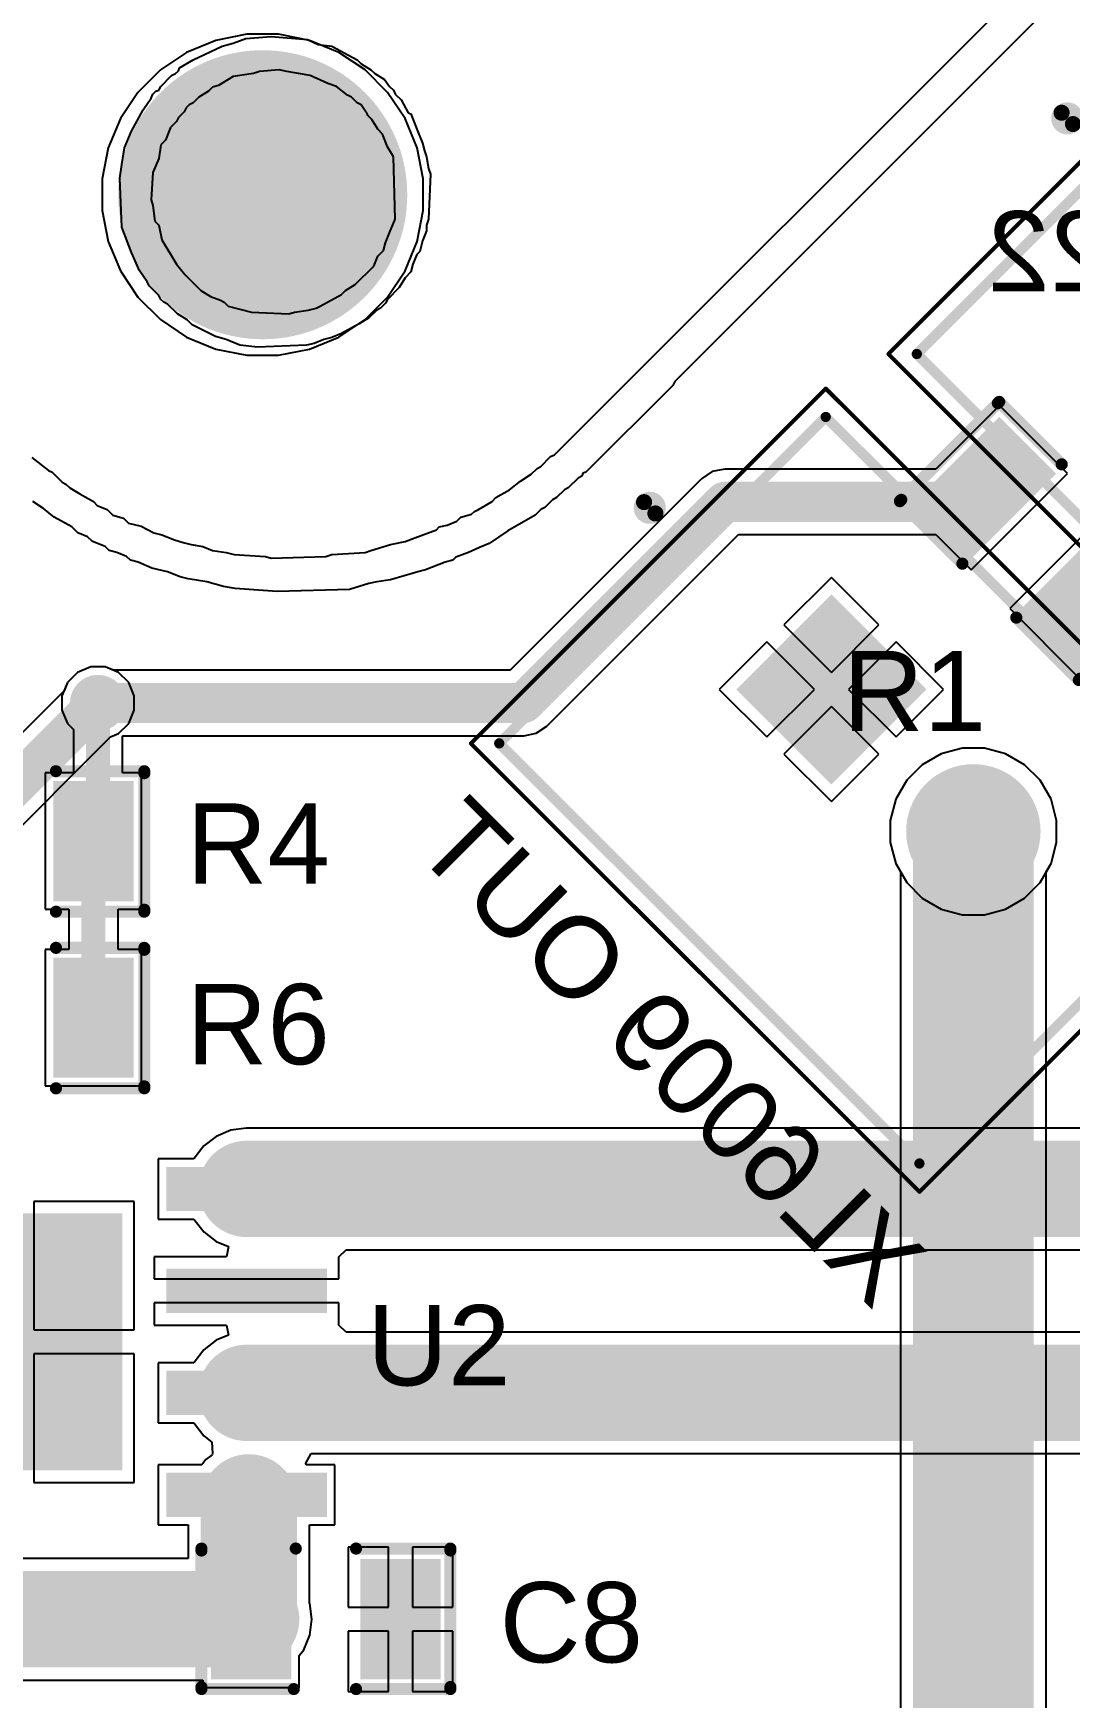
# Model space of a CAD drawing. Header units: millimetres. Extents: x 95 to 305, y 96 to 295.
# Drawn here: x 117.59 to 130.5, y 219.11 to 239.84 of the extents above; entities that cross this region are included whole.
import ezdxf

# ---------------------------------------------------------------- set-up
doc = ezdxf.new("R2010")
doc.units = ezdxf.units.MM
for name, color, linetype in [('BottomLayer', 5, 'Continuous'), ('BottomOverlay', 54, 'Continuous'), ('BottomSolder', 6, 'Continuous'), ('Mechanical13', 56, 'Continuous'), ('Mechanical15', 56, 'Continuous'), ('MultiLayer', 9, 'Continuous'), ('PadHoleLayer', 156, 'Continuous'), ('TopLayer', 1, 'Continuous'), ('TopOverlay', 2, 'Continuous'), ('TopPaste', 8, 'Continuous'), ('TopSolder', 216, 'Continuous'), ('ViaHoleLayer', 16, 'Continuous')]:
    doc.layers.add(name, color=color, linetype=linetype)
doc.styles.add('Arial', font='arial.ttf', dxfattribs={"height": 0.2})

# ---------------------------------------------------------------- blocks, each defined once
blk = doc.blocks.new('JST_XH_2_B_31')
at = {"layer": 'BottomLayer'}
blk.add_hatch(color=5, dxfattribs=at).paths.add_polyline_path([(-2.038, 1.313), (-0.463, 1.313), (-0.463, -0.263), (-2.038, -0.263)])
h = blk.add_hatch(color=5, dxfattribs=at)
edge = h.paths.add_edge_path()
edge.add_arc((1.25, 0.525), 0.787, 0, 360)
at = {"layer": 'BottomSolder'}
blk.add_hatch(color=6, dxfattribs=at).paths.add_polyline_path([(-2.088, 1.363), (-0.413, 1.363), (-0.413, -0.313), (-2.088, -0.313)])
h = blk.add_hatch(color=6, dxfattribs=at)
edge = h.paths.add_edge_path()
edge.add_arc((1.25, 0.525), 0.837, 0, 360)
at = {"layer": 'MultiLayer'}
h = blk.add_hatch(color=9, dxfattribs=at)
edge = h.paths.add_edge_path()
edge.add_arc((1.25, 0.525), 0.787, 0, 360)
at = {"layer": 'PadHoleLayer'}
h = blk.add_hatch(color=156, dxfattribs=at)
edge = h.paths.add_edge_path()
edge.add_arc((-1.25, 0.525), 0.525, 0, 360)
h = blk.add_hatch(color=156, dxfattribs=at)
edge = h.paths.add_edge_path()
edge.add_arc((1.25, 0.525), 0.525, 0, 360)
at = {"layer": 'TopLayer'}
blk.add_hatch(color=1, dxfattribs=at).paths.add_polyline_path([(-2.038, 1.313), (-0.463, 1.313), (-0.463, -0.263), (-2.038, -0.263)])
h = blk.add_hatch(color=1, dxfattribs=at)
edge = h.paths.add_edge_path()
edge.add_arc((1.25, 0.525), 0.787, 0, 360)
at = {"layer": 'TopSolder'}
blk.add_hatch(color=216, dxfattribs=at).paths.add_polyline_path([(-2.088, 1.363), (-0.413, 1.363), (-0.413, -0.313), (-2.088, -0.313)])
h = blk.add_hatch(color=216, dxfattribs=at)
edge = h.paths.add_edge_path()
edge.add_arc((1.25, 0.525), 0.837, 0, 360)
at = {"layer": 'BottomOverlay', "const_width": 0.127}
for points in [[(-3.7, -2.875), (-3.7, 2.875)], [(-3.7, 2.875), (3.7, 2.875)], [(3.7, -2.875), (3.7, 2.875)], [(-3.7, -2.875), (3.7, -2.875)]]:
    blk.add_lwpolyline(points, dxfattribs=at)
at = {"layer": 'BottomOverlay'}
for points, const_width in [([(-3.732, 2.875, 1), (-3.668, 2.875, 1)], 0.0635), ([(-3.732, 2.875, 1), (-3.668, 2.875, 1)], 0.0635), ([(3.668, 2.875, 1), (3.732, 2.875, 1)], 0.0635), ([(3.668, 2.875, 1), (3.732, 2.875, 1)], 0.0635), ([(-4.35, 0.525, 1), (-4.55, 0.525, 1)], 0.2), ([(-4.6, 0.525, 1), (-4.5, 0.525, 1)], 0.1), ([(-4.4, 0.525, 1), (-4.3, 0.525, 1)], 0.1), ([(-3.732, -2.875, 1), (-3.668, -2.875, 1)], 0.0635), ([(-3.732, -2.875, 1), (-3.668, -2.875, 1)], 0.0635), ([(3.668, -2.875, 1), (3.732, -2.875, 1)], 0.0635), ([(3.668, -2.875, 1), (3.732, -2.875, 1)], 0.0635)]:
    blk.add_lwpolyline(points, format="xyb", close=True, dxfattribs=dict(at, const_width=const_width))
at = {"layer": 'Mechanical13', "const_width": 0.127}
for points in [[(-3.7, -2.875), (-3.7, 2.875)], [(-3.7, 2.875), (3.7, 2.875)], [(3.7, -2.875), (3.7, 2.875)], [(-3.7, -2.875), (3.7, -2.875)]]:
    blk.add_lwpolyline(points, dxfattribs=at)
at = {"layer": 'Mechanical13'}
for points, const_width in [([(-3.732, 2.875, 1), (-3.668, 2.875, 1)], 0.0635), ([(-3.732, 2.875, 1), (-3.668, 2.875, 1)], 0.0635), ([(3.668, 2.875, 1), (3.732, 2.875, 1)], 0.0635), ([(3.668, 2.875, 1), (3.732, 2.875, 1)], 0.0635), ([(-4.35, 0.525, 1), (-4.55, 0.525, 1)], 0.2), ([(-4.6, 0.525, 1), (-4.5, 0.525, 1)], 0.1), ([(-4.4, 0.525, 1), (-4.3, 0.525, 1)], 0.1), ([(-3.732, -2.875, 1), (-3.668, -2.875, 1)], 0.0635), ([(-3.732, -2.875, 1), (-3.668, -2.875, 1)], 0.0635), ([(3.668, -2.875, 1), (3.732, -2.875, 1)], 0.0635), ([(3.668, -2.875, 1), (3.732, -2.875, 1)], 0.0635)]:
    blk.add_lwpolyline(points, format="xyb", close=True, dxfattribs=dict(at, const_width=const_width))
at = {"layer": 'Mechanical15', "const_width": 0.05}
for points in [[(-3.95, 3.125), (3.95, 3.125)], [(-3.95, -3.125), (-3.95, 3.125)], [(3.95, -3.125), (3.95, 3.125)], [(-3.95, -3.125), (3.95, -3.125)]]:
    blk.add_lwpolyline(points, dxfattribs=at)
at = {"layer": 'Mechanical15', "const_width": 0.025}
for points in [[(-3.962, 3.125, 1), (-3.938, 3.125, 1)], [(-3.962, 3.125, 1), (-3.938, 3.125, 1)], [(3.938, 3.125, 1), (3.962, 3.125, 1)], [(3.938, 3.125, 1), (3.962, 3.125, 1)], [(-3.962, -3.125, 1), (-3.938, -3.125, 1)], [(-3.962, -3.125, 1), (-3.938, -3.125, 1)], [(3.938, -3.125, 1), (3.962, -3.125, 1)], [(3.938, -3.125, 1), (3.962, -3.125, 1)]]:
    blk.add_lwpolyline(points, format="xyb", close=True, dxfattribs=at)
blk = doc.blocks.new('JST_XH_2_B_47')
at = {"layer": 'BottomLayer'}
blk.add_hatch(color=5, dxfattribs=at).paths.add_polyline_path([(-2.038, 1.313), (-0.463, 1.313), (-0.463, -0.263), (-2.038, -0.263)])
h = blk.add_hatch(color=5, dxfattribs=at)
edge = h.paths.add_edge_path()
edge.add_arc((1.25, 0.525), 0.787, 0, 360)
at = {"layer": 'BottomSolder'}
blk.add_hatch(color=6, dxfattribs=at).paths.add_polyline_path([(-2.088, 1.363), (-0.413, 1.363), (-0.413, -0.313), (-2.088, -0.313)])
h = blk.add_hatch(color=6, dxfattribs=at)
edge = h.paths.add_edge_path()
edge.add_arc((1.25, 0.525), 0.837, 0, 360)
at = {"layer": 'MultiLayer'}
h = blk.add_hatch(color=9, dxfattribs=at)
edge = h.paths.add_edge_path()
edge.add_arc((1.25, 0.525), 0.787, 0, 360)
at = {"layer": 'PadHoleLayer'}
h = blk.add_hatch(color=156, dxfattribs=at)
edge = h.paths.add_edge_path()
edge.add_arc((-1.25, 0.525), 0.525, 0, 360)
h = blk.add_hatch(color=156, dxfattribs=at)
edge = h.paths.add_edge_path()
edge.add_arc((1.25, 0.525), 0.525, 0, 360)
at = {"layer": 'TopLayer'}
blk.add_hatch(color=1, dxfattribs=at).paths.add_polyline_path([(-2.038, 1.313), (-0.463, 1.313), (-0.463, -0.263), (-2.038, -0.263)])
h = blk.add_hatch(color=1, dxfattribs=at)
edge = h.paths.add_edge_path()
edge.add_arc((1.25, 0.525), 0.787, 0, 360)
at = {"layer": 'TopSolder'}
blk.add_hatch(color=216, dxfattribs=at).paths.add_polyline_path([(-2.088, 1.363), (-0.413, 1.363), (-0.413, -0.313), (-2.088, -0.313)])
h = blk.add_hatch(color=216, dxfattribs=at)
edge = h.paths.add_edge_path()
edge.add_arc((1.25, 0.525), 0.837, 0, 360)
at = {"layer": 'BottomOverlay', "const_width": 0.127}
for points in [[(-3.7, -2.875), (-3.7, 2.875)], [(-3.7, 2.875), (3.7, 2.875)], [(3.7, -2.875), (3.7, 2.875)], [(-3.7, -2.875), (3.7, -2.875)]]:
    blk.add_lwpolyline(points, dxfattribs=at)
at = {"layer": 'BottomOverlay'}
for points, const_width in [([(-3.732, 2.875, 1), (-3.668, 2.875, 1)], 0.0635), ([(-3.732, 2.875, 1), (-3.668, 2.875, 1)], 0.0635), ([(3.668, 2.875, 1), (3.732, 2.875, 1)], 0.0635), ([(3.668, 2.875, 1), (3.732, 2.875, 1)], 0.0635), ([(-4.35, 0.525, 1), (-4.55, 0.525, 1)], 0.2), ([(-4.6, 0.525, 1), (-4.5, 0.525, 1)], 0.1), ([(-4.4, 0.525, 1), (-4.3, 0.525, 1)], 0.1), ([(-3.732, -2.875, 1), (-3.668, -2.875, 1)], 0.0635), ([(-3.732, -2.875, 1), (-3.668, -2.875, 1)], 0.0635), ([(3.668, -2.875, 1), (3.732, -2.875, 1)], 0.0635), ([(3.668, -2.875, 1), (3.732, -2.875, 1)], 0.0635)]:
    blk.add_lwpolyline(points, format="xyb", close=True, dxfattribs=dict(at, const_width=const_width))
at = {"layer": 'Mechanical13', "const_width": 0.127}
for points in [[(-3.7, -2.875), (-3.7, 2.875)], [(-3.7, 2.875), (3.7, 2.875)], [(3.7, -2.875), (3.7, 2.875)], [(-3.7, -2.875), (3.7, -2.875)]]:
    blk.add_lwpolyline(points, dxfattribs=at)
at = {"layer": 'Mechanical13'}
for points, const_width in [([(-3.732, 2.875, 1), (-3.668, 2.875, 1)], 0.0635), ([(-3.732, 2.875, 1), (-3.668, 2.875, 1)], 0.0635), ([(3.668, 2.875, 1), (3.732, 2.875, 1)], 0.0635), ([(3.668, 2.875, 1), (3.732, 2.875, 1)], 0.0635), ([(-4.35, 0.525, 1), (-4.55, 0.525, 1)], 0.2), ([(-4.6, 0.525, 1), (-4.5, 0.525, 1)], 0.1), ([(-4.4, 0.525, 1), (-4.3, 0.525, 1)], 0.1), ([(-3.732, -2.875, 1), (-3.668, -2.875, 1)], 0.0635), ([(-3.732, -2.875, 1), (-3.668, -2.875, 1)], 0.0635), ([(3.668, -2.875, 1), (3.732, -2.875, 1)], 0.0635), ([(3.668, -2.875, 1), (3.732, -2.875, 1)], 0.0635)]:
    blk.add_lwpolyline(points, format="xyb", close=True, dxfattribs=dict(at, const_width=const_width))
at = {"layer": 'Mechanical15', "const_width": 0.05}
for points in [[(-3.95, 3.125), (3.95, 3.125)], [(-3.95, -3.125), (-3.95, 3.125)], [(3.95, -3.125), (3.95, 3.125)], [(-3.95, -3.125), (3.95, -3.125)]]:
    blk.add_lwpolyline(points, dxfattribs=at)
at = {"layer": 'Mechanical15', "const_width": 0.025}
for points in [[(-3.962, 3.125, 1), (-3.938, 3.125, 1)], [(-3.962, 3.125, 1), (-3.938, 3.125, 1)], [(3.938, 3.125, 1), (3.962, 3.125, 1)], [(3.938, 3.125, 1), (3.962, 3.125, 1)], [(-3.962, -3.125, 1), (-3.938, -3.125, 1)], [(-3.962, -3.125, 1), (-3.938, -3.125, 1)], [(3.938, -3.125, 1), (3.962, -3.125, 1)], [(3.938, -3.125, 1), (3.962, -3.125, 1)]]:
    blk.add_lwpolyline(points, format="xyb", close=True, dxfattribs=at)
blk = doc.blocks.new('HSOP_8_65')
at = {"layer": 'TopLayer'}
for points in [[(-2.122, 3.8), (-1.672, 3.8), (-1.672, 1.9), (-2.122, 1.9)], [(-0.852, 3.8), (-0.402, 3.8), (-0.402, 1.9), (-0.852, 1.9)], [(0.418, 3.8), (0.868, 3.8), (0.868, 1.9), (0.418, 1.9)], [(1.688, 3.8), (2.138, 3.8), (2.138, 1.9), (1.688, 1.9)], [(-1.542, 1.25), (1.558, 1.25), (1.558, -1.15), (-1.542, -1.15)], [(-2.122, -1.8), (-1.672, -1.8), (-1.672, -3.7), (-2.122, -3.7)], [(-0.852, -1.8), (-0.402, -1.8), (-0.402, -3.7), (-0.852, -3.7)], [(0.418, -1.8), (0.868, -1.8), (0.868, -3.7), (0.418, -3.7)], [(1.688, -1.8), (2.138, -1.8), (2.138, -3.7), (1.688, -3.7)]]:
    blk.add_hatch(color=1, dxfattribs=at).paths.add_polyline_path(points)
at = {"layer": 'TopPaste'}
for points in [[(-2.122, 3.8), (-1.672, 3.8), (-1.672, 1.9), (-2.122, 1.9)], [(-0.852, 3.8), (-0.402, 3.8), (-0.402, 1.9), (-0.852, 1.9)], [(0.418, 3.8), (0.868, 3.8), (0.868, 1.9), (0.418, 1.9)], [(1.688, 3.8), (2.138, 3.8), (2.138, 1.9), (1.688, 1.9)], [(-1.542, 1.25), (1.558, 1.25), (1.558, -1.15), (-1.542, -1.15)], [(-2.122, -1.8), (-1.672, -1.8), (-1.672, -3.7), (-2.122, -3.7)], [(-0.852, -1.8), (-0.402, -1.8), (-0.402, -3.7), (-0.852, -3.7)], [(0.418, -1.8), (0.868, -1.8), (0.868, -3.7), (0.418, -3.7)], [(1.688, -1.8), (2.138, -1.8), (2.138, -3.7), (1.688, -3.7)]]:
    blk.add_hatch(color=8, dxfattribs=at).paths.add_polyline_path(points)
at = {"layer": 'TopSolder'}
for points in [[(-2.172, 3.85), (-1.622, 3.85), (-1.622, 1.85), (-2.172, 1.85)], [(-0.902, 3.85), (-0.352, 3.85), (-0.352, 1.85), (-0.902, 1.85)], [(0.368, 3.85), (0.918, 3.85), (0.918, 1.85), (0.368, 1.85)], [(1.638, 3.85), (2.188, 3.85), (2.188, 1.85), (1.638, 1.85)], [(-1.592, 1.3), (1.608, 1.3), (1.608, -1.2), (-1.592, -1.2)], [(-2.172, -1.75), (-1.622, -1.75), (-1.622, -3.75), (-2.172, -3.75)], [(-0.902, -1.75), (-0.352, -1.75), (-0.352, -3.75), (-0.902, -3.75)], [(0.368, -1.75), (0.918, -1.75), (0.918, -3.75), (0.368, -3.75)], [(1.638, -1.75), (2.188, -1.75), (2.188, -3.75), (1.638, -3.75)]]:
    blk.add_hatch(color=216, dxfattribs=at).paths.add_polyline_path(points)
at = {"layer": 'TopOverlay'}
blk.add_text('.', height=1, dxfattribs=at).set_placement((-2.992, -2.85))
blk = doc.blocks.new('RES0805_128')
at = {"layer": 'TopLayer'}
for points in [[(-1.388, 0.678), (-0.488, 0.678), (-0.488, -0.719), (-1.388, -0.719)], [(0.492, 0.678), (1.392, 0.678), (1.392, -0.719), (0.492, -0.719)]]:
    blk.add_hatch(color=1, dxfattribs=at).paths.add_polyline_path(points)
at = {"layer": 'TopPaste'}
for points in [[(-1.388, 0.678), (-0.488, 0.678), (-0.488, -0.719), (-1.388, -0.719)], [(0.492, 0.678), (1.392, 0.678), (1.392, -0.719), (0.492, -0.719)]]:
    blk.add_hatch(color=8, dxfattribs=at).paths.add_polyline_path(points)
at = {"layer": 'TopSolder'}
for points in [[(-1.438, 0.728), (-0.438, 0.728), (-0.438, -0.769), (-1.438, -0.769)], [(0.442, 0.728), (1.442, 0.728), (1.442, -0.769), (0.442, -0.769)]]:
    blk.add_hatch(color=216, dxfattribs=at).paths.add_polyline_path(points)
at = {"layer": 'TopOverlay', "const_width": 0.15}
for points in [[(-1.575, 0.85), (-0.475, 0.85)], [(-1.575, -0.875), (-1.575, 0.825)], [(0.475, 0.85), (1.575, 0.85)], [(1.575, -0.875), (1.575, 0.825)], [(-1.575, -0.9), (-0.45, -0.9)], [(0.475, -0.9), (1.575, -0.9)]]:
    blk.add_lwpolyline(points, dxfattribs=at)
at = {"layer": 'TopOverlay', "const_width": 0.075}
for points in [[(-1.613, 0.85, 1), (-1.538, 0.85, 1)], [(-1.613, 0.825, 1), (-1.538, 0.825, 1)], [(-0.513, 0.85, 1), (-0.438, 0.85, 1)], [(0.437, 0.85, 1), (0.512, 0.85, 1)], [(1.538, 0.85, 1), (1.613, 0.85, 1)], [(1.538, 0.825, 1), (1.613, 0.825, 1)], [(-1.613, -0.875, 1), (-1.538, -0.875, 1)], [(-1.613, -0.9, 1), (-1.538, -0.9, 1)], [(-0.487, -0.9, 1), (-0.412, -0.9, 1)], [(0.437, -0.9, 1), (0.512, -0.9, 1)], [(1.538, -0.875, 1), (1.613, -0.875, 1)], [(1.538, -0.9, 1), (1.613, -0.9, 1)]]:
    blk.add_lwpolyline(points, format="xyb", close=True, dxfattribs=at)
blk = doc.blocks.new('RES0805_130')
at = {"layer": 'TopLayer'}
for points in [[(-1.388, 0.678), (-0.488, 0.678), (-0.488, -0.719), (-1.388, -0.719)], [(0.492, 0.678), (1.392, 0.678), (1.392, -0.719), (0.492, -0.719)]]:
    blk.add_hatch(color=1, dxfattribs=at).paths.add_polyline_path(points)
at = {"layer": 'TopPaste'}
for points in [[(-1.388, 0.678), (-0.488, 0.678), (-0.488, -0.719), (-1.388, -0.719)], [(0.492, 0.678), (1.392, 0.678), (1.392, -0.719), (0.492, -0.719)]]:
    blk.add_hatch(color=8, dxfattribs=at).paths.add_polyline_path(points)
at = {"layer": 'TopSolder'}
for points in [[(-1.438, 0.728), (-0.438, 0.728), (-0.438, -0.769), (-1.438, -0.769)], [(0.442, 0.728), (1.442, 0.728), (1.442, -0.769), (0.442, -0.769)]]:
    blk.add_hatch(color=216, dxfattribs=at).paths.add_polyline_path(points)
at = {"layer": 'TopOverlay', "const_width": 0.15}
for points in [[(-1.575, 0.85), (-0.475, 0.85)], [(-1.575, -0.875), (-1.575, 0.825)], [(0.475, 0.85), (1.575, 0.85)], [(1.575, -0.875), (1.575, 0.825)], [(-1.575, -0.9), (-0.45, -0.9)], [(0.475, -0.9), (1.575, -0.9)]]:
    blk.add_lwpolyline(points, dxfattribs=at)
at = {"layer": 'TopOverlay', "const_width": 0.075}
for points in [[(-1.613, 0.85, 1), (-1.538, 0.85, 1)], [(-1.613, 0.825, 1), (-1.538, 0.825, 1)], [(-0.513, 0.85, 1), (-0.437, 0.85, 1)], [(0.437, 0.85, 1), (0.513, 0.85, 1)], [(1.538, 0.85, 1), (1.613, 0.85, 1)], [(1.538, 0.825, 1), (1.613, 0.825, 1)], [(-1.613, -0.875, 1), (-1.538, -0.875, 1)], [(-1.613, -0.9, 1), (-1.538, -0.9, 1)], [(-0.487, -0.9, 1), (-0.412, -0.9, 1)], [(0.437, -0.9, 1), (0.513, -0.9, 1)], [(1.538, -0.875, 1), (1.613, -0.875, 1)], [(1.538, -0.9, 1), (1.613, -0.9, 1)]]:
    blk.add_lwpolyline(points, format="xyb", close=True, dxfattribs=at)
blk = doc.blocks.new('RES0805_133')
at = {"layer": 'TopLayer'}
for points in [[(-1.388, 0.678), (-0.488, 0.678), (-0.488, -0.719), (-1.388, -0.719)], [(0.492, 0.678), (1.392, 0.678), (1.392, -0.719), (0.492, -0.719)]]:
    blk.add_hatch(color=1, dxfattribs=at).paths.add_polyline_path(points)
at = {"layer": 'TopPaste'}
for points in [[(-1.388, 0.678), (-0.488, 0.678), (-0.488, -0.719), (-1.388, -0.719)], [(0.492, 0.678), (1.392, 0.678), (1.392, -0.719), (0.492, -0.719)]]:
    blk.add_hatch(color=8, dxfattribs=at).paths.add_polyline_path(points)
at = {"layer": 'TopSolder'}
for points in [[(-1.438, 0.728), (-0.438, 0.728), (-0.438, -0.769), (-1.438, -0.769)], [(0.442, 0.728), (1.442, 0.728), (1.442, -0.769), (0.442, -0.769)]]:
    blk.add_hatch(color=216, dxfattribs=at).paths.add_polyline_path(points)
at = {"layer": 'TopOverlay', "const_width": 0.15}
for points in [[(-0.475, 0.85), (-1.575, 0.85)], [(-1.575, 0.825), (-1.575, -0.875)], [(1.575, 0.85), (0.475, 0.85)], [(1.575, 0.825), (1.575, -0.875)], [(-0.45, -0.9), (-1.575, -0.9)], [(1.575, -0.9), (0.475, -0.9)]]:
    blk.add_lwpolyline(points, dxfattribs=at)
at = {"layer": 'TopOverlay', "const_width": 0.075}
for points in [[(-1.613, 0.85, 1), (-1.538, 0.85, 1)], [(-1.613, 0.825, 1), (-1.538, 0.825, 1)], [(-0.513, 0.85, 1), (-0.437, 0.85, 1)], [(0.437, 0.85, 1), (0.513, 0.85, 1)], [(1.538, 0.85, 1), (1.613, 0.85, 1)], [(1.538, 0.825, 1), (1.613, 0.825, 1)], [(-1.613, -0.875, 1), (-1.538, -0.875, 1)], [(-1.613, -0.9, 1), (-1.538, -0.9, 1)], [(-0.487, -0.9, 1), (-0.412, -0.9, 1)], [(0.437, -0.9, 1), (0.513, -0.9, 1)], [(1.538, -0.875, 1), (1.613, -0.875, 1)], [(1.538, -0.9, 1), (1.613, -0.9, 1)]]:
    blk.add_lwpolyline(points, format="xyb", close=True, dxfattribs=at)
blk = doc.blocks.new('CAP0805_190')
at = {"layer": 'TopLayer'}
for points in [[(-1.379, 0.704), (-0.479, 0.704), (-0.479, -0.693), (-1.379, -0.693)], [(0.481, 0.704), (1.381, 0.704), (1.381, -0.693), (0.481, -0.693)]]:
    blk.add_hatch(color=1, dxfattribs=at).paths.add_polyline_path(points)
at = {"layer": 'TopPaste'}
for points in [[(-1.379, 0.704), (-0.479, 0.704), (-0.479, -0.693), (-1.379, -0.693)], [(0.481, 0.704), (1.381, 0.704), (1.381, -0.693), (0.481, -0.693)]]:
    blk.add_hatch(color=8, dxfattribs=at).paths.add_polyline_path(points)
at = {"layer": 'TopSolder'}
for points in [[(-1.429, 0.754), (-0.429, 0.754), (-0.429, -0.743), (-1.429, -0.743)], [(0.431, 0.754), (1.431, 0.754), (1.431, -0.743), (0.431, -0.743)]]:
    blk.add_hatch(color=216, dxfattribs=at).paths.add_polyline_path(points)
at = {"layer": 'TopOverlay', "const_width": 0.15}
for points in [[(-0.375, 0.875), (-1.55, 0.875)], [(-1.55, 0.85), (-1.55, -0.85)], [(1.55, 0.875), (0.4, 0.875)], [(1.55, 0.85), (1.55, -0.85)], [(-0.375, -0.875), (-1.55, -0.875)], [(1.55, -0.875), (0.375, -0.875)]]:
    blk.add_lwpolyline(points, dxfattribs=at)
at = {"layer": 'TopOverlay', "const_width": 0.075}
for points in [[(-1.588, 0.875, 1), (-1.513, 0.875, 1)], [(-1.588, 0.85, 1), (-1.513, 0.85, 1)], [(-0.413, 0.875, 1), (-0.337, 0.875, 1)], [(0.362, 0.875, 1), (0.437, 0.875, 1)], [(1.512, 0.875, 1), (1.587, 0.875, 1)], [(1.512, 0.85, 1), (1.587, 0.85, 1)], [(-1.588, -0.85, 1), (-1.513, -0.85, 1)], [(-1.588, -0.875, 1), (-1.513, -0.875, 1)], [(-0.413, -0.875, 1), (-0.337, -0.875, 1)], [(0.337, -0.875, 1), (0.413, -0.875, 1)], [(1.512, -0.85, 1), (1.587, -0.85, 1)], [(1.512, -0.875, 1), (1.587, -0.875, 1)]]:
    blk.add_lwpolyline(points, format="xyb", close=True, dxfattribs=at)

msp = doc.modelspace()

# ---------------------------------------------------------------- hatches: boundary and pattern name
at = {"layer": 'BottomLayer'}
h = msp.add_hatch(color=5, dxfattribs=at)
edge = h.paths.add_edge_path()
edge.add_arc((120.45, 237.83), 1.75, 0, 360)
h = msp.add_hatch(color=5, dxfattribs=at)
edge = h.paths.add_edge_path()
edge.add_arc((118.4, 231.5), 0.3, 0, 360)
at = {"layer": 'BottomSolder'}
h = msp.add_hatch(color=6, dxfattribs=at)
edge = h.paths.add_edge_path()
edge.add_arc((120.45, 237.83), 1.8, 0, 360)
h = msp.add_hatch(color=6, dxfattribs=at)
edge = h.paths.add_edge_path()
edge.add_arc((118.4, 231.5), 0.35, 0, 360)
at = {"layer": 'MultiLayer'}
h = msp.add_hatch(color=9, dxfattribs=at)
edge = h.paths.add_edge_path()
edge.add_arc((120.45, 237.83), 1.75, 0, 360)
at = {"layer": 'PadHoleLayer'}
h = msp.add_hatch(color=156, dxfattribs=at)
edge = h.paths.add_edge_path()
edge.add_arc((120.45, 237.83), 1.75, 0, 360)
at = {"layer": 'TopLayer'}
h = msp.add_hatch(color=1, dxfattribs=at)
edge = h.paths.add_edge_path()
edge.add_arc((120.45, 237.83), 1.75, 0, 360)
h = msp.add_hatch(color=1, dxfattribs=at)
edge = h.paths.add_edge_path()
edge.add_arc((118.4, 231.5), 0.3, 0, 360)
at = {"layer": 'TopSolder'}
h = msp.add_hatch(color=216, dxfattribs=at)
edge = h.paths.add_edge_path()
edge.add_arc((120.45, 237.83), 1.8, 0, 360)
h = msp.add_hatch(color=216, dxfattribs=at)
edge = h.paths.add_edge_path()
edge.add_arc((118.4, 231.5), 0.35, 0, 360)
at = {"layer": 'ViaHoleLayer'}
h = msp.add_hatch(color=16, dxfattribs=at)
edge = h.paths.add_edge_path()
edge.add_arc((118.4, 231.5), 0.15, 0, 360)

# ---------------------------------------------------------------- linework, layer by layer
at = {"layer": 'BottomLayer'}
for p, q in [((119.867, 239.753), (119.503, 239.603)), ((120.253, 239.83), (119.867, 239.753)), ((120.647, 239.83), (120.253, 239.83)), ((121.034, 239.753), (120.647, 239.83)), ((121.398, 239.603), (121.034, 239.753)), ((119.503, 239.603), (119.176, 239.384)), ((121.725, 239.384), (121.398, 239.603)), ((119.176, 239.384), (118.897, 239.105)), ((122.004, 239.105), (121.725, 239.384)), ((118.897, 239.105), (118.678, 238.778)), ((122.223, 238.778), (122.004, 239.105)), ((118.678, 238.778), (118.527, 238.414)), ((122.374, 238.414), (122.223, 238.778)), ((118.527, 238.414), (118.45, 238.027)), ((122.45, 238.027), (122.374, 238.414)), ((118.45, 238.027), (118.45, 237.633)), ((122.45, 237.633), (122.45, 238.027)), ((118.45, 237.633), (118.527, 237.247)), ((122.374, 237.247), (122.45, 237.633)), ((118.527, 237.247), (118.678, 236.883)), ((122.223, 236.883), (122.374, 237.247)), ((118.678, 236.883), (118.897, 236.555)), ((122.004, 236.555), (122.223, 236.883)), ((118.897, 236.555), (119.176, 236.277)), ((121.725, 236.277), (122.004, 236.555)), ((119.176, 236.277), (119.503, 236.058)), ((121.398, 236.058), (121.725, 236.277)), ((119.503, 236.058), (119.867, 235.907)), ((121.034, 235.907), (121.398, 236.058)), ((119.867, 235.907), (120.253, 235.83)), ((120.253, 235.83), (120.647, 235.83)), ((120.647, 235.83), (121.034, 235.907)), ((127.532, 233.064), (126.94, 232.472)), ((128.124, 232.472), (127.532, 233.064)), ((126.94, 232.472), (127.532, 231.88)), ((127.532, 231.88), (128.124, 232.472)), ((126.728, 232.26), (126.136, 231.668)), ((127.32, 231.668), (126.728, 232.26)), ((128.337, 232.26), (127.744, 231.668)), ((128.929, 231.668), (128.337, 232.26)), ((118.145, 231.881), (118.019, 231.755)), ((118.31, 231.95), (118.145, 231.881)), ((118.49, 231.95), (118.31, 231.95)), ((118.655, 231.881), (118.49, 231.95)), ((118.781, 231.755), (118.655, 231.881)), ((117.976, 231.653), (111.412, 225.088)), ((118.019, 231.755), (117.976, 231.653)), ((118.85, 231.59), (118.781, 231.755)), ((118.85, 231.41), (118.85, 231.59)), ((126.136, 231.668), (126.728, 231.076)), ((126.728, 231.076), (127.32, 231.668)), ((127.744, 231.668), (128.337, 231.076)), ((128.337, 231.076), (128.929, 231.668)), ((118.781, 231.245), (118.85, 231.41)), ((127.532, 231.456), (126.94, 230.863)), ((128.124, 230.863), (127.532, 231.456)), ((118.655, 231.119), (118.781, 231.245)), ((112.108, 224.631), (118.553, 231.076)), ((118.553, 231.076), (118.655, 231.119)), ((126.94, 230.863), (127.532, 230.271)), ((127.532, 230.271), (128.124, 230.863)), ((128.9, 230.867), (128.663, 230.73)), ((129.163, 230.937), (128.9, 230.867)), ((129.437, 230.937), (129.163, 230.937)), ((129.7, 230.867), (129.437, 230.937)), ((129.937, 230.73), (129.7, 230.867)), ((128.47, 230.537), (128.333, 230.3)), ((128.663, 230.73), (128.47, 230.537)), ((130.13, 230.537), (129.937, 230.73)), ((130.267, 230.3), (130.13, 230.537)), ((128.333, 230.3), (128.263, 230.037)), ((130.337, 230.037), (130.267, 230.3)), ((128.263, 230.037), (128.263, 229.763)), ((130.337, 229.763), (130.337, 230.037)), ((128.263, 229.763), (128.333, 229.5)), ((130.267, 229.5), (130.337, 229.763)), ((128.333, 229.5), (128.392, 229.397)), ((130.208, 229.397), (130.267, 229.5)), ((128.392, 229.397), (128.392, 211.916)), ((130.208, 212.444), (130.208, 229.397))]:
    msp.add_line(p, q, dxfattribs=at)
for points, const_width in [([(111.7, 224.8), (118.4, 231.5)], 0.5), ([(129.3, 211.916), (129.3, 229.88)], 1.5)]:
    msp.add_lwpolyline(points, dxfattribs=dict(at, const_width=const_width))
for points, const_width in [([(118.275, 231.5, 1), (118.525, 231.5, 1)], 0.25), ([(128.925, 229.88, 1), (129.675, 229.88, 1)], 0.75)]:
    msp.add_lwpolyline(points, format="xyb", close=True, dxfattribs=dict(at, const_width=const_width))
at = {"layer": 'BottomOverlay'}
for p, q in [((124.085, 234.592), (132.032, 242.539)), ((132.166, 242.089), (125.582, 235.505)), ((119.582, 239.509), (119.947, 239.679)), ((119.947, 239.679), (120.081, 239.716)), ((120.081, 239.716), (120.239, 239.776)), ((120.239, 239.776), (120.556, 239.801)), ((120.556, 239.801), (121.006, 239.764)), ((121.006, 239.764), (121.14, 239.703)), ((121.14, 239.703), (121.31, 239.679)), ((121.31, 239.679), (121.627, 239.509)), ((119.412, 239.411), (119.582, 239.509)), ((121.627, 239.509), (121.675, 239.46)), ((121.675, 239.46), (121.797, 239.387)), ((119.181, 239.18), (119.315, 239.314)), ((119.315, 239.314), (119.363, 239.338)), ((119.363, 239.338), (119.4, 239.375)), ((119.4, 239.375), (119.412, 239.411)), ((120.081, 239.302), (119.899, 239.192)), ((120.337, 239.338), (120.081, 239.302)), ((120.41, 239.363), (120.337, 239.338)), ((120.653, 239.387), (120.41, 239.363)), ((120.751, 239.363), (120.653, 239.387)), ((121.043, 239.314), (120.751, 239.363)), ((121.262, 239.217), (121.043, 239.314)), ((121.797, 239.387), (121.846, 239.338)), ((121.846, 239.338), (121.968, 239.265)), ((121.968, 239.265), (122.028, 239.18)), ((118.962, 238.888), (119.059, 239.034)), ((119.059, 239.034), (119.083, 239.083)), ((119.083, 239.083), (119.12, 239.119)), ((119.12, 239.119), (119.156, 239.131)), ((119.156, 239.131), (119.181, 239.18)), ((119.655, 239.046), (119.582, 238.973)), ((119.777, 239.119), (119.655, 239.046)), ((119.826, 239.168), (119.777, 239.119)), ((119.899, 239.192), (119.826, 239.168)), ((121.371, 239.18), (121.262, 239.217)), ((121.505, 239.071), (121.371, 239.18)), ((121.554, 239.046), (121.505, 239.071)), ((121.627, 238.973), (121.554, 239.046)), ((122.028, 239.18), (122.077, 239.131)), ((122.077, 239.131), (122.101, 239.083)), ((122.101, 239.083), (122.174, 239.01)), ((118.816, 238.62), (118.962, 238.888)), ((119.473, 238.864), (119.4, 238.791)), ((119.497, 238.912), (119.473, 238.864)), ((119.534, 238.949), (119.497, 238.912)), ((119.582, 238.973), (119.534, 238.949)), ((121.675, 238.949), (121.627, 238.973)), ((121.736, 238.864), (121.675, 238.949)), ((121.748, 238.852), (121.736, 238.864)), ((121.761, 238.815), (121.748, 238.852)), ((122.174, 239.01), (122.26, 238.852)), ((122.26, 238.852), (122.296, 238.839)), ((122.296, 238.839), (122.369, 238.645)), ((118.73, 238.413), (118.816, 238.62)), ((119.302, 238.669), (119.241, 238.511)), ((119.375, 238.742), (119.302, 238.669)), ((119.4, 238.791), (119.375, 238.742)), ((121.809, 238.766), (121.761, 238.815)), ((121.882, 238.645), (121.809, 238.766)), ((121.943, 238.584), (121.882, 238.645)), ((122.369, 238.645), (122.442, 238.474)), ((118.694, 238.207), (118.73, 238.413)), ((119.181, 238.45), (119.156, 238.28)), ((119.241, 238.511), (119.181, 238.45)), ((122.004, 238.426), (121.943, 238.584)), ((122.077, 238.304), (122.004, 238.426)), ((122.442, 238.474), (122.466, 238.377)), ((118.67, 238.036), (118.694, 238.207)), ((119.156, 238.28), (119.083, 238.109)), ((122.101, 237.525), (122.077, 238.304)), ((122.466, 238.377), (122.491, 238.304)), ((122.491, 238.304), (122.515, 238.158)), ((118.694, 237.428), (118.67, 238.036)), ((119.083, 238.109), (119.059, 237.768)), ((122.515, 238.158), (122.539, 238.085)), ((122.539, 238.085), (122.515, 237.525)), ((119.059, 237.768), (119.083, 237.695)), ((119.083, 237.695), (119.108, 237.501)), ((118.816, 237.111), (118.694, 237.428)), ((119.108, 237.501), (119.156, 237.452)), ((119.156, 237.452), (119.193, 237.269)), ((122.028, 237.355), (122.101, 237.525)), ((122.491, 237.379), (122.442, 237.257)), ((122.515, 237.525), (122.491, 237.452)), ((122.491, 237.452), (122.491, 237.403)), ((122.491, 237.403), (122.491, 237.379)), ((119.193, 237.269), (119.375, 236.965)), ((121.955, 237.136), (121.98, 237.233)), ((121.98, 237.233), (122.028, 237.355)), ((122.442, 237.257), (122.406, 237.123)), ((118.889, 236.941), (118.816, 237.111)), ((119.375, 236.965), (119.485, 236.831)), ((121.834, 236.941), (121.882, 237.063)), ((121.882, 237.063), (121.955, 237.136)), ((122.32, 236.965), (122.296, 236.868)), ((122.369, 237.087), (122.32, 236.965)), ((122.406, 237.123), (122.369, 237.087)), ((118.913, 236.892), (118.889, 236.941)), ((119.01, 236.746), (118.913, 236.892)), ((119.485, 236.831), (119.68, 236.637)), ((121.602, 236.71), (121.834, 236.941)), ((122.223, 236.795), (122.15, 236.673)), ((122.296, 236.868), (122.223, 236.795)), ((119.035, 236.697), (119.01, 236.746)), ((119.156, 236.576), (119.035, 236.697)), ((119.181, 236.527), (119.156, 236.576)), ((119.68, 236.637), (119.801, 236.564)), ((119.801, 236.564), (119.923, 236.515)), ((121.164, 236.442), (121.432, 236.588)), ((121.432, 236.588), (121.481, 236.637)), ((121.481, 236.637), (121.602, 236.71)), ((122.15, 236.673), (122.004, 236.527)), ((119.217, 236.491), (119.181, 236.527)), ((119.266, 236.466), (119.217, 236.491)), ((119.388, 236.345), (119.266, 236.466)), ((119.509, 236.272), (119.388, 236.345)), ((119.923, 236.515), (119.972, 236.491)), ((119.972, 236.491), (120.02, 236.442)), ((120.02, 236.442), (120.312, 236.369)), ((120.312, 236.369), (120.775, 236.345)), ((120.775, 236.345), (120.848, 236.369)), ((120.848, 236.369), (121.018, 236.393)), ((121.018, 236.393), (121.116, 236.418)), ((121.116, 236.418), (121.164, 236.442)), ((121.87, 236.393), (121.773, 236.296)), ((121.919, 236.418), (121.87, 236.393)), ((121.98, 236.478), (121.919, 236.418)), ((122.004, 236.527), (121.98, 236.478)), ((119.57, 236.211), (119.509, 236.272)), ((119.862, 236.065), (119.57, 236.211)), ((121.651, 236.223), (121.432, 236.101)), ((121.773, 236.296), (121.651, 236.223)), ((119.996, 236.028), (119.862, 236.065)), ((120.166, 235.955), (119.996, 236.028)), ((120.385, 235.931), (120.166, 235.955)), ((120.994, 235.955), (120.385, 235.931)), ((121.091, 235.979), (120.994, 235.955)), ((121.213, 236.028), (121.091, 235.979)), ((121.31, 236.052), (121.213, 236.028)), ((121.432, 236.101), (121.31, 236.052)), ((125.582, 235.505), (125.558, 235.456)), ((125.558, 235.456), (124.474, 234.373)), ((117.574, 234.556), (117.781, 234.397)), ((123.915, 234.446), (124.036, 234.568)), ((124.036, 234.568), (124.085, 234.592)), ((117.781, 234.397), (117.83, 234.373)), ((117.83, 234.373), (117.951, 234.251)), ((123.525, 234.154), (123.659, 234.264)), ((123.659, 234.264), (123.793, 234.349)), ((123.793, 234.349), (123.866, 234.422)), ((123.866, 234.422), (123.915, 234.446)), ((124.377, 234.3), (124.255, 234.178)), ((124.426, 234.324), (124.377, 234.3)), ((124.438, 234.361), (124.426, 234.324)), ((124.474, 234.373), (124.438, 234.361)), ((117.951, 234.251), (118, 234.227)), ((118, 234.227), (118.049, 234.178)), ((118.049, 234.178), (118.171, 234.105)), ((118.171, 234.105), (118.341, 234.008)), ((123.306, 234.008), (123.355, 234.057)), ((123.355, 234.057), (123.525, 234.154)), ((124.109, 234.057), (124.061, 234.032)), ((124.207, 234.154), (124.109, 234.057)), ((124.255, 234.178), (124.207, 234.154)), ((117.72, 233.923), (117.586, 234.008)), ((117.854, 233.813), (117.72, 233.923)), ((118.341, 234.008), (118.39, 233.959)), ((118.39, 233.959), (118.511, 233.911)), ((118.511, 233.911), (118.584, 233.838)), ((122.917, 233.813), (123.051, 233.85)), ((123.051, 233.85), (123.087, 233.886)), ((123.087, 233.886), (123.136, 233.911)), ((123.136, 233.911), (123.306, 234.008)), ((123.915, 233.911), (123.842, 233.838)), ((123.963, 233.935), (123.915, 233.911)), ((124.061, 234.032), (123.963, 233.935)), ((118.073, 233.692), (117.854, 233.813)), ((118.146, 233.619), (118.073, 233.692)), ((118.584, 233.838), (118.718, 233.801)), ((118.718, 233.801), (118.779, 233.74)), ((118.779, 233.74), (118.937, 233.704)), ((118.937, 233.704), (119.095, 233.619)), ((122.345, 233.558), (122.613, 233.655)), ((122.613, 233.655), (122.649, 233.692)), ((122.649, 233.692), (122.746, 233.716)), ((122.746, 233.716), (122.868, 233.765)), ((122.868, 233.765), (122.917, 233.813)), ((123.501, 233.643), (123.27, 233.485)), ((123.842, 233.838), (123.501, 233.643)), ((118.268, 233.57), (118.146, 233.619)), ((118.329, 233.509), (118.268, 233.57)), ((118.487, 233.448), (118.329, 233.509)), ((118.536, 233.399), (118.487, 233.448)), ((119.095, 233.619), (119.193, 233.594)), ((119.193, 233.594), (119.351, 233.533)), ((119.351, 233.533), (119.461, 233.497)), ((119.461, 233.497), (119.558, 233.472)), ((119.558, 233.472), (119.704, 233.448)), ((119.704, 233.448), (119.826, 233.399)), ((121.797, 233.399), (122.041, 233.472)), ((122.041, 233.472), (122.223, 233.509)), ((122.223, 233.509), (122.345, 233.558)), ((123.148, 233.436), (123.014, 233.375)), ((123.27, 233.485), (123.148, 233.436)), ((118.633, 233.375), (118.536, 233.399)), ((118.755, 233.326), (118.633, 233.375)), ((118.803, 233.278), (118.755, 233.326)), ((118.901, 233.253), (118.803, 233.278)), ((119.071, 233.18), (118.901, 233.253)), ((119.826, 233.399), (119.996, 233.375)), ((119.996, 233.375), (120.093, 233.351)), ((120.093, 233.351), (120.483, 233.326)), ((120.483, 233.326), (120.556, 233.302)), ((120.556, 233.302), (121.237, 233.326)), ((121.237, 233.326), (121.31, 233.351)), ((121.31, 233.351), (121.724, 233.375)), ((121.724, 233.375), (121.797, 233.399)), ((122.722, 233.253), (122.479, 233.156)), ((122.819, 233.278), (122.722, 233.253)), ((122.856, 233.314), (122.819, 233.278)), ((123.014, 233.375), (122.856, 233.314)), ((119.266, 233.132), (119.071, 233.18)), ((119.424, 233.071), (119.266, 233.132)), ((119.521, 233.047), (119.424, 233.071)), ((119.753, 233.01), (119.521, 233.047)), ((122.041, 233.034), (121.87, 233.01)), ((122.381, 233.132), (122.041, 233.034)), ((122.479, 233.156), (122.381, 233.132)), ((119.96, 232.949), (119.753, 233.01)), ((120.106, 232.925), (119.96, 232.949)), ((120.629, 232.888), (120.106, 232.925)), ((121.529, 232.913), (120.629, 232.888)), ((121.773, 232.986), (121.529, 232.913)), ((121.87, 233.01), (121.773, 232.986))]:
    msp.add_line(p, q, dxfattribs=at)
at = {"layer": 'TopLayer'}
for p, q in [((119.867, 239.753), (119.503, 239.603)), ((120.253, 239.83), (119.867, 239.753)), ((120.647, 239.83), (120.253, 239.83)), ((121.034, 239.753), (120.647, 239.83)), ((121.398, 239.603), (121.034, 239.753)), ((119.503, 239.603), (119.176, 239.384)), ((121.725, 239.384), (121.398, 239.603)), ((119.176, 239.384), (118.897, 239.105)), ((122.004, 239.105), (121.725, 239.384)), ((118.897, 239.105), (118.678, 238.778)), ((122.223, 238.778), (122.004, 239.105)), ((118.678, 238.778), (118.527, 238.414)), ((122.374, 238.414), (122.223, 238.778)), ((118.527, 238.414), (118.45, 238.027)), ((122.45, 238.027), (122.374, 238.414)), ((118.45, 238.027), (118.45, 237.633)), ((122.45, 237.633), (122.45, 238.027)), ((118.45, 237.633), (118.527, 237.247)), ((122.374, 237.247), (122.45, 237.633)), ((118.527, 237.247), (118.678, 236.883)), ((122.223, 236.883), (122.374, 237.247)), ((118.678, 236.883), (118.897, 236.555)), ((122.004, 236.555), (122.223, 236.883)), ((118.897, 236.555), (119.176, 236.277)), ((121.725, 236.277), (122.004, 236.555)), ((119.176, 236.277), (119.503, 236.058)), ((121.398, 236.058), (121.725, 236.277)), ((119.503, 236.058), (119.867, 235.907)), ((121.034, 235.907), (121.398, 236.058)), ((119.867, 235.907), (120.253, 235.83)), ((120.253, 235.83), (120.647, 235.83)), ((120.647, 235.83), (121.034, 235.907)), ((129.624, 235.205), (128.832, 234.413)), ((130.472, 234.356), (129.624, 235.205)), ((125.916, 234.293), (123.531, 231.908)), ((126.049, 234.382), (125.916, 234.293)), ((125.916, 234.293), (125.916, 234.293)), ((126.205, 234.413), (126.049, 234.382)), ((128.832, 234.413), (126.205, 234.413)), ((129.272, 233.156), (130.472, 234.356)), ((130.953, 233.875), (129.753, 232.675)), ((123.988, 231.212), (126.374, 233.597)), ((126.374, 233.597), (128.832, 233.597)), ((128.832, 233.597), (129.272, 233.156)), ((127.532, 233.064), (126.94, 232.472)), ((128.124, 232.472), (127.532, 233.064)), ((129.753, 232.675), (130.602, 231.827)), ((126.94, 232.472), (127.532, 231.88)), ((127.532, 231.88), (128.124, 232.472)), ((126.728, 232.26), (126.136, 231.668)), ((127.32, 231.668), (126.728, 232.26)), ((128.337, 232.26), (127.744, 231.668)), ((128.929, 231.668), (128.337, 232.26)), ((118.145, 231.881), (118.019, 231.755)), ((118.31, 231.95), (118.145, 231.881)), ((118.49, 231.95), (118.31, 231.95)), ((118.591, 231.908), (118.49, 231.95)), ((123.531, 231.908), (118.591, 231.908)), ((118.019, 231.755), (117.95, 231.59)), ((117.95, 231.59), (117.95, 231.41)), ((126.136, 231.668), (126.728, 231.076)), ((126.728, 231.076), (127.32, 231.668)), ((127.744, 231.668), (128.337, 231.076)), ((128.337, 231.076), (128.929, 231.668)), ((117.95, 231.41), (118.019, 231.245)), ((127.532, 231.456), (126.94, 230.863)), ((128.124, 230.863), (127.532, 231.456)), ((118.019, 231.245), (118.094, 231.169)), ((118.094, 231.169), (118.094, 230.628)), ((123.856, 231.123), (123.988, 231.212)), ((118.706, 230.628), (118.706, 231.092)), ((118.706, 231.092), (123.7, 231.092)), ((123.7, 231.092), (123.856, 231.123)), ((123.7, 231.092), (123.7, 231.092)), ((126.94, 230.863), (127.532, 230.271)), ((127.532, 230.271), (128.124, 230.863)), ((128.9, 230.867), (128.663, 230.73)), ((129.163, 230.937), (128.9, 230.867)), ((129.437, 230.937), (129.163, 230.937)), ((129.7, 230.867), (129.437, 230.937)), ((129.937, 230.73), (129.7, 230.867)), ((118.094, 230.628), (117.742, 230.628)), ((117.742, 230.628), (117.742, 228.931)), ((118.942, 230.628), (118.706, 230.628)), ((118.942, 228.931), (118.942, 230.628)), ((128.47, 230.537), (128.333, 230.3)), ((128.663, 230.73), (128.47, 230.537)), ((130.13, 230.537), (129.937, 230.73)), ((130.267, 230.3), (130.13, 230.537)), ((128.333, 230.3), (128.263, 230.037)), ((130.337, 230.037), (130.267, 230.3)), ((128.263, 230.037), (128.263, 229.763)), ((130.337, 229.763), (130.337, 230.037)), ((128.263, 229.763), (128.333, 229.5)), ((130.267, 229.5), (130.337, 229.763)), ((128.333, 229.5), (128.47, 229.263)), ((130.13, 229.263), (130.267, 229.5)), ((128.47, 229.263), (128.663, 229.07)), ((129.937, 229.07), (130.13, 229.263)), ((117.742, 228.931), (118.036, 228.931)), ((118.036, 228.931), (118.036, 228.428)), ((118.648, 228.428), (118.648, 228.931)), ((118.648, 228.931), (118.942, 228.931)), ((128.663, 229.07), (128.9, 228.933)), ((128.9, 228.933), (129.163, 228.863)), ((129.437, 228.863), (129.7, 228.933)), ((129.7, 228.933), (129.937, 229.07)), ((129.163, 228.863), (129.437, 228.863)), ((118.036, 228.428), (117.742, 228.428)), ((117.742, 228.428), (117.742, 226.731)), ((118.942, 228.428), (118.648, 228.428)), ((118.942, 226.731), (118.942, 228.428)), ((117.742, 226.731), (118.942, 226.731)), ((120.054, 226.177), (119.872, 226.102)), ((120.25, 226.203), (120.054, 226.177)), ((136.165, 226.203), (120.25, 226.203)), ((119.715, 225.982), (119.595, 225.825)), ((119.872, 226.102), (119.715, 225.982)), ((119.593, 225.822), (119.15, 225.822)), ((119.15, 225.822), (119.15, 225.072)), ((119.595, 225.825), (119.593, 225.822)), ((118.85, 225.292), (117.6, 225.292)), ((117.6, 225.292), (117.6, 223.692)), ((118.85, 223.692), (118.85, 225.292)), ((119.15, 225.072), (119.593, 225.072)), ((119.593, 225.072), (119.595, 225.068)), ((119.595, 225.068), (119.715, 224.912)), ((119.715, 224.912), (119.872, 224.791)), ((119.872, 224.791), (120.023, 224.729)), ((120.023, 224.729), (119.998, 224.602)), ((119.998, 224.602), (119.1, 224.602)), ((119.1, 224.602), (119.1, 224.327)), ((121.4, 224.602), (121.49, 224.69)), ((121.4, 224.563), (121.4, 224.602)), ((121.4, 224.327), (121.4, 224.563)), ((121.49, 224.69), (135.722, 224.69)), ((119.1, 224.327), (120.25, 224.327)), ((120.25, 224.327), (121.4, 224.327)), ((120.25, 224.027), (119.1, 224.027)), ((119.1, 224.027), (119.1, 223.752)), ((121.4, 224.027), (120.25, 224.027)), ((121.4, 223.79), (121.4, 224.027)), ((117.6, 223.692), (118.85, 223.692)), ((119.1, 223.752), (119.998, 223.752)), ((119.998, 223.752), (120.023, 223.625)), ((121.4, 223.752), (121.4, 223.79)), ((121.49, 223.663), (121.4, 223.752)), ((119.872, 223.562), (119.715, 223.442)), ((120.023, 223.625), (119.872, 223.562)), ((133.393, 223.663), (121.49, 223.663)), ((118.85, 223.392), (117.6, 223.392)), ((117.6, 223.392), (117.6, 221.792)), ((118.85, 221.792), (118.85, 223.392)), ((119.593, 223.282), (119.15, 223.282)), ((119.15, 223.282), (119.15, 222.532)), ((119.595, 223.285), (119.593, 223.282)), ((119.715, 223.442), (119.595, 223.285)), ((119.15, 222.532), (119.593, 222.532)), ((119.593, 222.532), (119.595, 222.528)), ((119.595, 222.528), (119.715, 222.372)), ((119.715, 222.372), (119.816, 222.294)), ((119.816, 222.294), (119.826, 222.15)), ((119.743, 222.078), (119.692, 222.012)), ((119.82, 222.137), (119.743, 222.078)), ((119.826, 222.15), (119.82, 222.137)), ((120.983, 222.023), (121.054, 222.15)), ((121.054, 222.15), (133.35, 222.15)), ((119.692, 222.012), (119.15, 222.012)), ((119.15, 222.012), (119.15, 221.262)), ((120.99, 222.012), (120.983, 222.023)), ((121.35, 222.012), (120.99, 222.012)), ((121.35, 221.262), (121.35, 222.012)), ((117.6, 221.792), (118.85, 221.792)), ((119.15, 221.262), (119.521, 221.262)), ((119.521, 221.262), (119.521, 220.843)), ((121.034, 220.287), (121.034, 221.262)), ((121.034, 221.262), (121.35, 221.262)), ((119.521, 220.843), (113.399, 220.843)), ((122.016, 220.985), (121.516, 220.985)), ((121.516, 220.985), (121.516, 220.237)), ((122.016, 220.237), (122.016, 220.985)), ((122.816, 220.985), (122.316, 220.985)), ((122.316, 220.985), (122.316, 220.237)), ((122.816, 220.237), (122.816, 220.985)), ((121.036, 220.282), (121.034, 220.287)), ((121.062, 220.087), (121.036, 220.282)), ((121.516, 220.237), (122.016, 220.237)), ((122.316, 220.237), (122.816, 220.237)), ((121.036, 219.891), (121.062, 220.087)), ((120.961, 219.708), (121.036, 219.891)), ((122.016, 219.937), (121.516, 219.937)), ((121.516, 219.937), (121.516, 219.188)), ((122.016, 219.188), (122.016, 219.937)), ((122.816, 219.937), (122.316, 219.937)), ((122.316, 219.937), (122.316, 219.188)), ((122.816, 219.188), (122.816, 219.937)), ((120.906, 219.636), (120.961, 219.708)), ((120.906, 219.238), (120.906, 219.636)), ((113.712, 219.33), (119.706, 219.33)), ((119.706, 219.33), (119.706, 219.238)), ((119.706, 219.238), (120.906, 219.238)), ((121.516, 219.188), (122.016, 219.188)), ((122.316, 219.188), (122.816, 219.188))]:
    msp.add_line(p, q, dxfattribs=at)
for points, const_width in [([(129.272, 234.005), (129.448, 234.181)], 0.5), ([(123.7, 231.5), (126.205, 234.005)], 0.5), ([(126.205, 234.005), (129.272, 234.005)], 0.5), ([(118.4, 231.5), (123.7, 231.5)], 0.5), ([(118.4, 229.838), (118.4, 231.5)], 0.3), ([(118.342, 229.78), (118.4, 229.838)], 0.3), ([(118.342, 227.58), (118.342, 229.78)], 0.3), ([(120.25, 225.447), (136.479, 225.447)], 1.2), ([(120.25, 222.907), (133.393, 222.907)], 1.2), ([(120.278, 220.114), (120.278, 221.543)], 1.2), ([(113.399, 220.087), (120.306, 220.087)], 1.2), ([(120.278, 220.114), (120.306, 220.087)], 1.2)]:
    msp.add_lwpolyline(points, dxfattribs=dict(at, const_width=const_width))
for points, const_width in [([(129.323, 234.181, 1), (129.573, 234.181, 1)], 0.25), ([(126.08, 234.005, 1), (126.33, 234.005, 1)], 0.25), ([(126.08, 234.005, 1), (126.33, 234.005, 1)], 0.25), ([(129.147, 234.005, 1), (129.397, 234.005, 1)], 0.25), ([(129.147, 234.005, 1), (129.397, 234.005, 1)], 0.25), ([(118.275, 231.5, 1), (118.525, 231.5, 1)], 0.25), ([(118.325, 231.5, 1), (118.475, 231.5, 1)], 0.15), ([(123.575, 231.5, 1), (123.825, 231.5, 1)], 0.25), ([(123.575, 231.5, 1), (123.825, 231.5, 1)], 0.25), ([(118.267, 229.78, 1), (118.417, 229.78, 1)], 0.15), ([(118.267, 229.78, 1), (118.417, 229.78, 1)], 0.15), ([(118.325, 229.838, 1), (118.475, 229.838, 1)], 0.15), ([(118.325, 229.838, 1), (118.475, 229.838, 1)], 0.15), ([(118.267, 227.58, 1), (118.417, 227.58, 1)], 0.15), ([(119.95, 225.447, 1), (120.55, 225.447, 1)], 0.6), ([(119.95, 222.907, 1), (120.55, 222.907, 1)], 0.6), ([(119.978, 221.543, 1), (120.578, 221.543, 1)], 0.6), ([(119.978, 220.114, 1), (120.578, 220.114, 1)], 0.6), ([(119.978, 220.114, 1), (120.578, 220.114, 1)], 0.6), ([(120.006, 220.087, 1), (120.606, 220.087, 1)], 0.6), ([(120.006, 220.087, 1), (120.606, 220.087, 1)], 0.6)]:
    msp.add_lwpolyline(points, format="xyb", close=True, dxfattribs=dict(at, const_width=const_width))

# ---------------------------------------------------------------- block references
for name, p, rotation in [('JST_XH_2_B_47', (133.245, 235.263), 315), ('JST_XH_2_B_31', (128.045, 230.413), 315), ('RES0805_133', (130.1, 233.5), 135), ('HSOP_8_65', (117.4, 223.55), 270), ('CAP0805_190', (121.237, 220.093), 180)]:
    msp.add_blockref(name, p, dxfattribs=dict(rotation=rotation))
for name, p in [('RES0805_128', (117.4, 229.8)), ('RES0805_130', (117.4, 227.6))]:
    msp.add_blockref(name, p)

# ---------------------------------------------------------------- texts
at = {"layer": 'BottomOverlay', "style": 'Arial', "text_generation_flag": 2}
msp.add_text('XP22', height=1, dxfattribs=at).set_placement((132.893, 236.626))
msp.add_text('XL6009 OUT', height=1, rotation=315, dxfattribs=at).set_placement((128.063, 223.918))
at = {"layer": 'TopOverlay', "style": 'Arial'}
for s, p in [('R1', (127.673, 231.149)), ('R4', (119.5, 229.25)), ('R6', (119.5, 227)), ('U2', (121.75, 223)), ('C8', (123.4, 219.55))]:
    msp.add_text(s, height=1, dxfattribs=at).set_placement(p)

doc.saveas('drawing.dxf')
